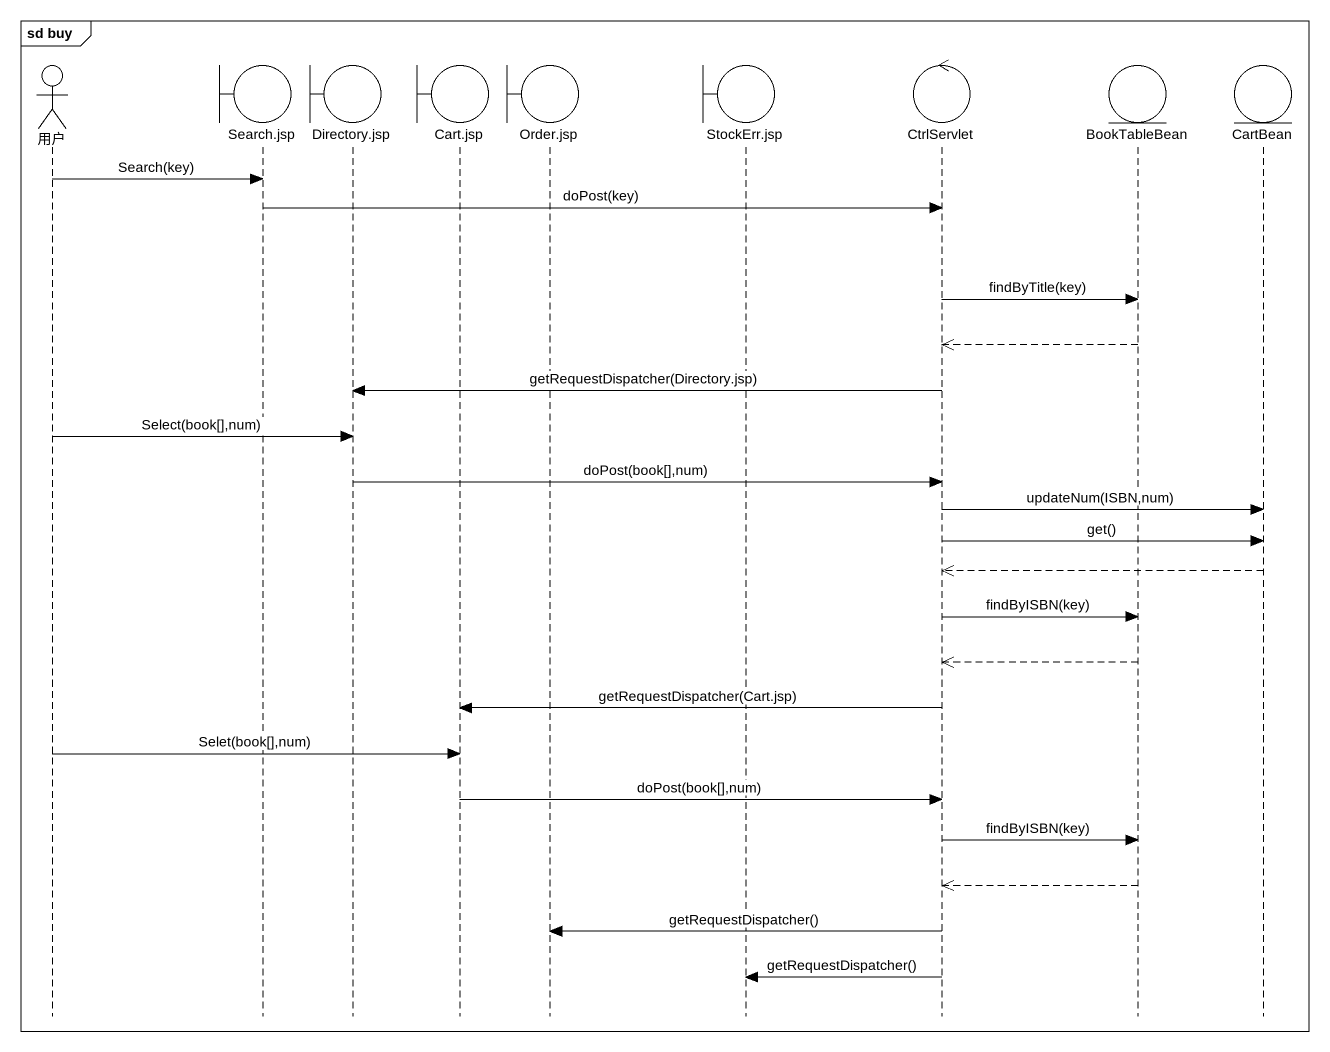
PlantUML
@startuml
mainframe sd buy
hide footbox
actor 用户
boundary "Search.jsp" as Search_jsp
boundary "Directory.jsp" as Directory_jsp
boundary "Cart.jsp" as Cart_jsp
boundary "Order.jsp" as Order_jsp
boundary "StockErr.jsp" as StockErr_jsp
control CtrlServlet
entity BookTableBean
entity CartBean

用户 -> Search_jsp : Search(key)
Search_jsp -> CtrlServlet : doPost(key)
CtrlServlet -> BookTableBean : findByTitle(key)
BookTableBean -->> CtrlServlet
CtrlServlet -> Directory_jsp : getRequestDispatcher(Directory.jsp)
用户 -> Directory_jsp : Select(book[],num)
Directory_jsp -> CtrlServlet : doPost(book[],num)
CtrlServlet -> CartBean : updateNum(ISBN,num)
CtrlServlet -> CartBean : get()
CartBean -->> CtrlServlet
CtrlServlet -> BookTableBean : findByISBN(key)
BookTableBean -->> CtrlServlet
CtrlServlet -> Cart_jsp : getRequestDispatcher(Cart.jsp)
用户 -> Cart_jsp : Selet(book[],num)
Cart_jsp -> CtrlServlet : doPost(book[],num)
CtrlServlet -> BookTableBean : findByISBN(key)
BookTableBean -->> CtrlServlet
CtrlServlet -> Order_jsp : getRequestDispatcher()
CtrlServlet -> StockErr_jsp : getRequestDispatcher()
@enduml
